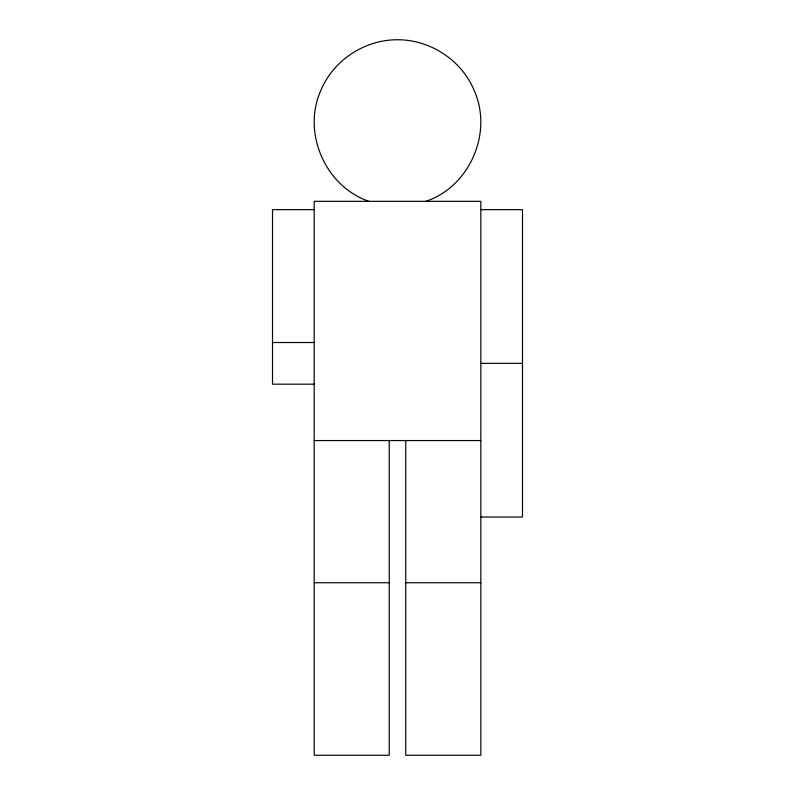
<?xml version="1.0" encoding="UTF-8"?>
<svg xmlns="http://www.w3.org/2000/svg" width="795" height="795" viewBox="0 0 795 795"><rect width="100%" height="100%" fill="white"/><g stroke="black" fill="none" stroke-linecap="round" stroke-linejoin="round"><path stroke-width="1.19" d="M425.832 201.324C469.447 186.785 492.91 133.262 474.486 91.187C462.153 60.539 430.493 39.631 397.5 39.75C364.507 39.631 332.847 60.539 320.514 91.187C302.11 133.232 325.493 186.437 368.85 201.324M314.174 209.651L272.506 209.651L272.506 384.174L314.174 384.174M480.826 209.651L522.494 209.651L522.494 517.028L480.826 517.028M272.506 342.516L314.174 342.516M480.826 363.345L522.494 363.345M314.174 440.559L480.826 440.559M314.174 582.735L389.252 582.735M405.748 582.735L480.826 582.735M405.748 440.559L405.748 755.25L480.826 755.25L480.826 201.324L314.174 201.324L314.174 755.25L389.252 755.25L389.252 440.559"/></g></svg>
